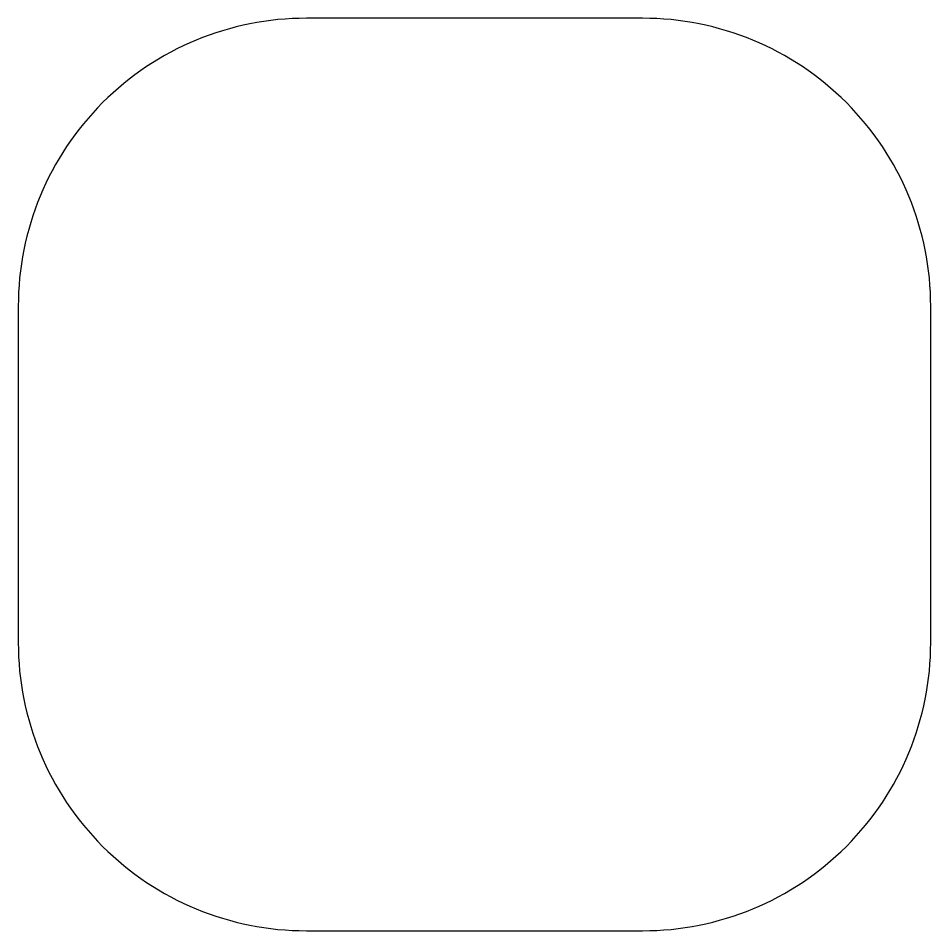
# Model space of a CAD drawing. Header units: millimetres. Extents: x 0 to 9.5, y 0 to 9.5.
import ezdxf

# ---------------------------------------------------------------- set-up
doc = ezdxf.new("R2010")
doc.units = ezdxf.units.MM
doc.layers.get('0').update_dxf_attribs({"linetype": 'CONTINUOUS'})

msp = doc.modelspace()

# ---------------------------------------------------------------- linework, layer by layer
msp.add_lwpolyline([(3, 9.5, 0.414214), (0, 6.5), (0, 3, 0.414214), (3, 0), (6.5, 0, 0.414214), (9.5, 3), (9.5, 6.5, 0.414214), (6.5, 9.5)], format="xyb", close=True)

doc.saveas('drawing.dxf')
